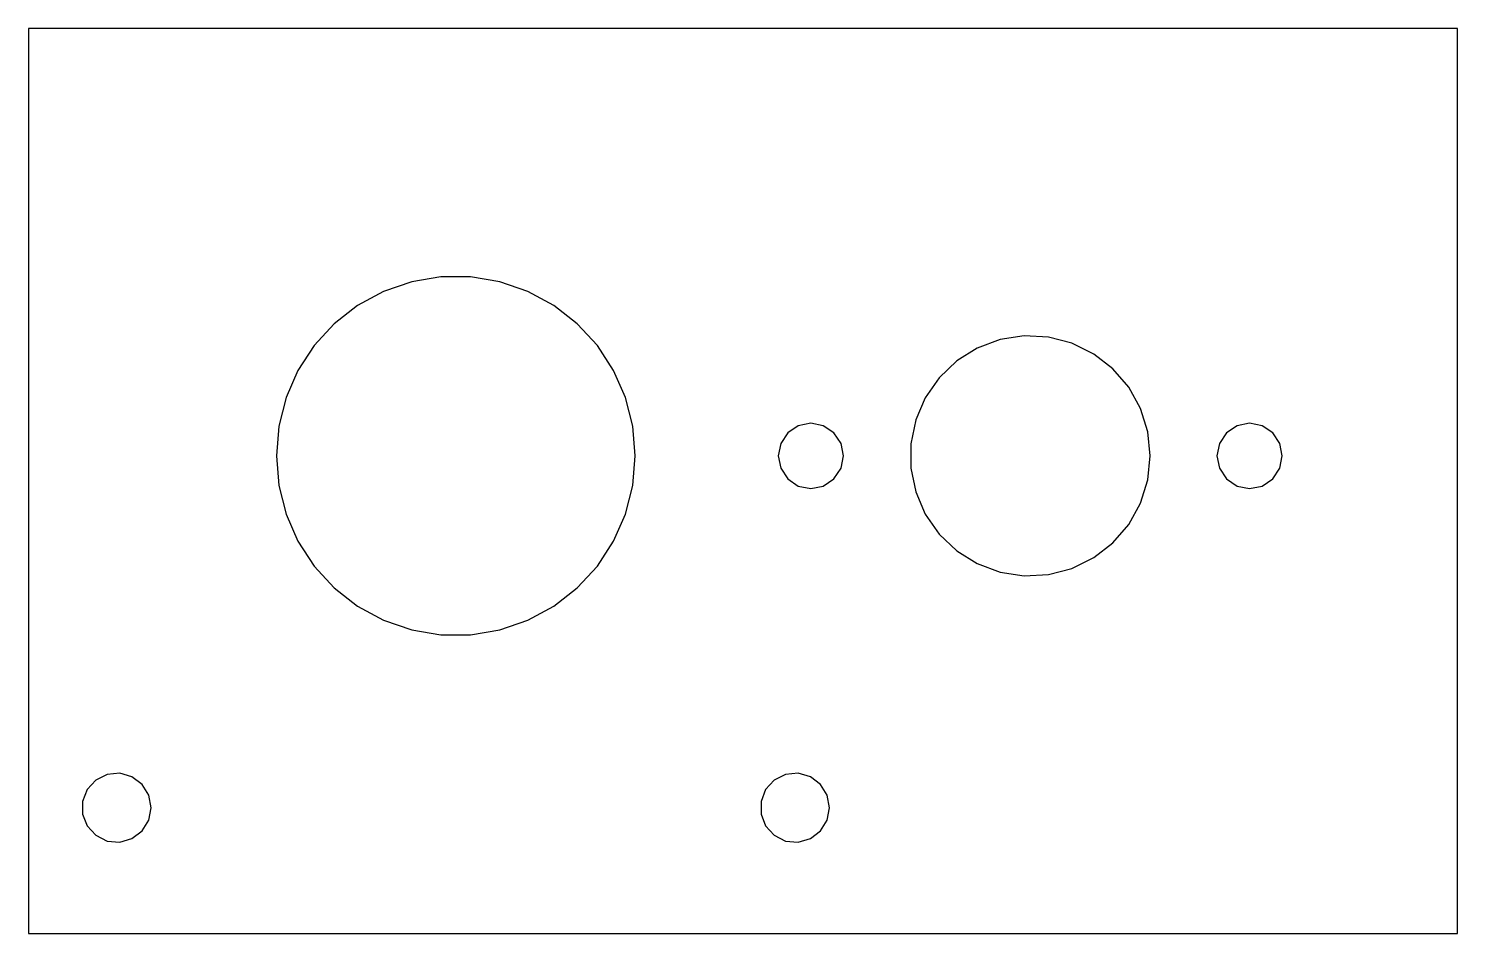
# Model space of a CAD drawing. Header units: millimetres. Extents: x 138 to 252, y 36 to 108.
import ezdxf

# ---------------------------------------------------------------- set-up
doc = ezdxf.new("R2010")
doc.units = ezdxf.units.MM
doc.layers.add('CUT_PROFILE', color=7, linetype='Continuous')

msp = doc.modelspace()

# ---------------------------------------------------------------- linework, layer by layer
at = {"layer": 'CUT_PROFILE'}
for points in [[(138.5, 36), (252.22, 36), (252.22, 108), (138.5, 108)], [(186.78, 74), (186.59, 76.35), (186.01, 78.64), (185.06, 80.8), (183.77, 82.77), (182.17, 84.51), (180.31, 85.96), (178.24, 87.08), (176.01, 87.85), (173.68, 88.24), (171.32, 88.24), (168.99, 87.85), (166.76, 87.08), (164.69, 85.96), (162.83, 84.51), (161.23, 82.77), (159.94, 80.8), (158.99, 78.64), (158.41, 76.35), (158.22, 74), (158.41, 71.65), (158.99, 69.36), (159.94, 67.2), (161.23, 65.23), (162.83, 63.49), (164.69, 62.04), (166.76, 60.92), (168.99, 60.15), (171.32, 59.76), (173.68, 59.76), (176.01, 60.15), (178.24, 60.92), (180.31, 62.04), (182.17, 63.49), (183.77, 65.23), (185.06, 67.2), (186.01, 69.36), (186.59, 71.65)], [(227.77, 74), (227.57, 75.92), (227, 77.77), (226.06, 79.46), (224.8, 80.92), (223.27, 82.1), (221.54, 82.96), (219.67, 83.44), (217.74, 83.54), (215.83, 83.25), (214.01, 82.57), (212.37, 81.55), (210.97, 80.22), (209.87, 78.63), (209.11, 76.86), (208.72, 74.97), (208.72, 73.03), (209.11, 71.14), (209.87, 69.37), (210.97, 67.78), (212.37, 66.45), (214.01, 65.43), (215.83, 64.75), (217.74, 64.46), (219.67, 64.56), (221.54, 65.04), (223.27, 65.9), (224.8, 67.08), (226.06, 68.54), (227, 70.23), (227.57, 72.08)], [(203.36, 74), (203.16, 74.99), (202.6, 75.84), (201.75, 76.4), (200.76, 76.6), (199.76, 76.4), (198.92, 75.84), (198.36, 74.99), (198.16, 74), (198.36, 73.01), (198.92, 72.16), (199.76, 71.6), (200.76, 71.4), (201.75, 71.6), (202.6, 72.16), (203.16, 73.01)], [(238.28, 74), (238.08, 74.99), (237.52, 75.84), (236.68, 76.4), (235.68, 76.6), (234.69, 76.4), (233.84, 75.84), (233.28, 74.99), (233.08, 74), (233.28, 73.01), (233.84, 72.16), (234.69, 71.6), (235.68, 71.4), (236.68, 71.6), (237.52, 72.16), (238.08, 73.01)], [(148.25, 46), (148.06, 46.99), (147.53, 47.85), (146.73, 48.46), (145.75, 48.74), (144.75, 48.65), (143.84, 48.19), (143.16, 47.45), (142.8, 46.51), (142.8, 45.49), (143.16, 44.55), (143.84, 43.81), (144.75, 43.35), (145.75, 43.26), (146.73, 43.54), (147.53, 44.15), (148.06, 45.01)], [(202.25, 46), (202.06, 46.99), (201.53, 47.85), (200.73, 48.46), (199.75, 48.74), (198.75, 48.65), (197.84, 48.19), (197.16, 47.45), (196.8, 46.51), (196.8, 45.49), (197.16, 44.55), (197.84, 43.81), (198.75, 43.35), (199.75, 43.26), (200.73, 43.54), (201.53, 44.15), (202.06, 45.01)]]:
    msp.add_lwpolyline(points, close=True, dxfattribs=at)

doc.saveas('drawing.dxf')
